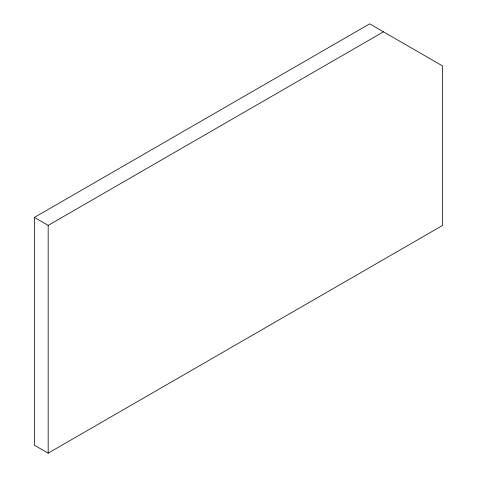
<?xml version="1.0" encoding="UTF-8"?>
<svg xmlns="http://www.w3.org/2000/svg" width="477" height="477" viewBox="0 0 477 477"><rect width="100%" height="100%" fill="white"/><g stroke="black" fill="none" stroke-linecap="round" stroke-linejoin="round"><path stroke-width="0.72" d="M34.362 217.434L369.663 23.85L442.638 65.981L442.638 225.406L48.171 453.15L34.362 445.178L34.362 217.434L48.171 225.4L383.466 31.822M48.171 225.4L48.171 453.15"/></g></svg>
